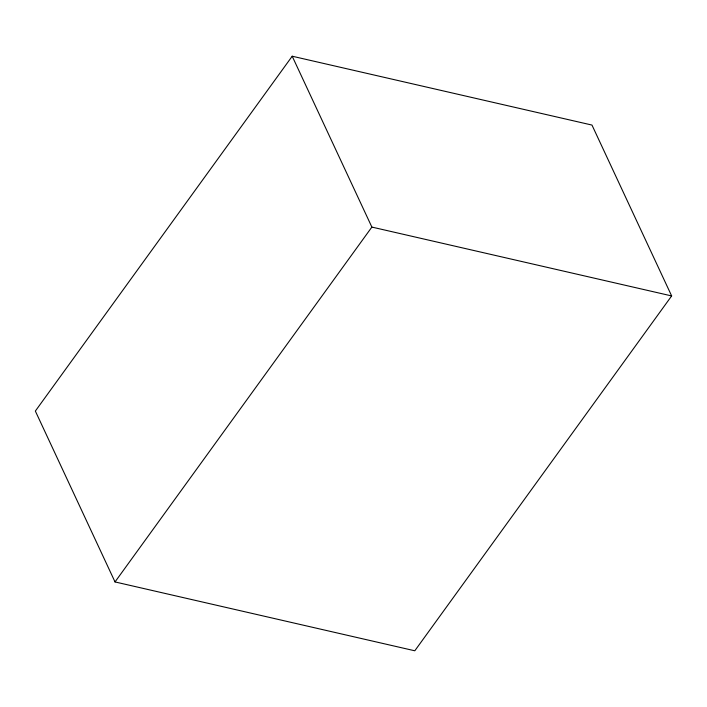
<?xml version="1.0" encoding="UTF-8"?>
<svg xmlns="http://www.w3.org/2000/svg" width="707" height="707" viewBox="0 0 707 707"><rect width="100%" height="100%" fill="white"/><g stroke="black" fill="none" stroke-linecap="round" stroke-linejoin="round"><path stroke-width="1.06" d="M292.203 56.215L35.35 411.067L115.02 581.932L414.797 650.785L671.65 295.933L591.98 125.068L292.203 56.215L371.873 227.08L671.65 295.933M115.02 581.932L371.873 227.08"/></g></svg>
